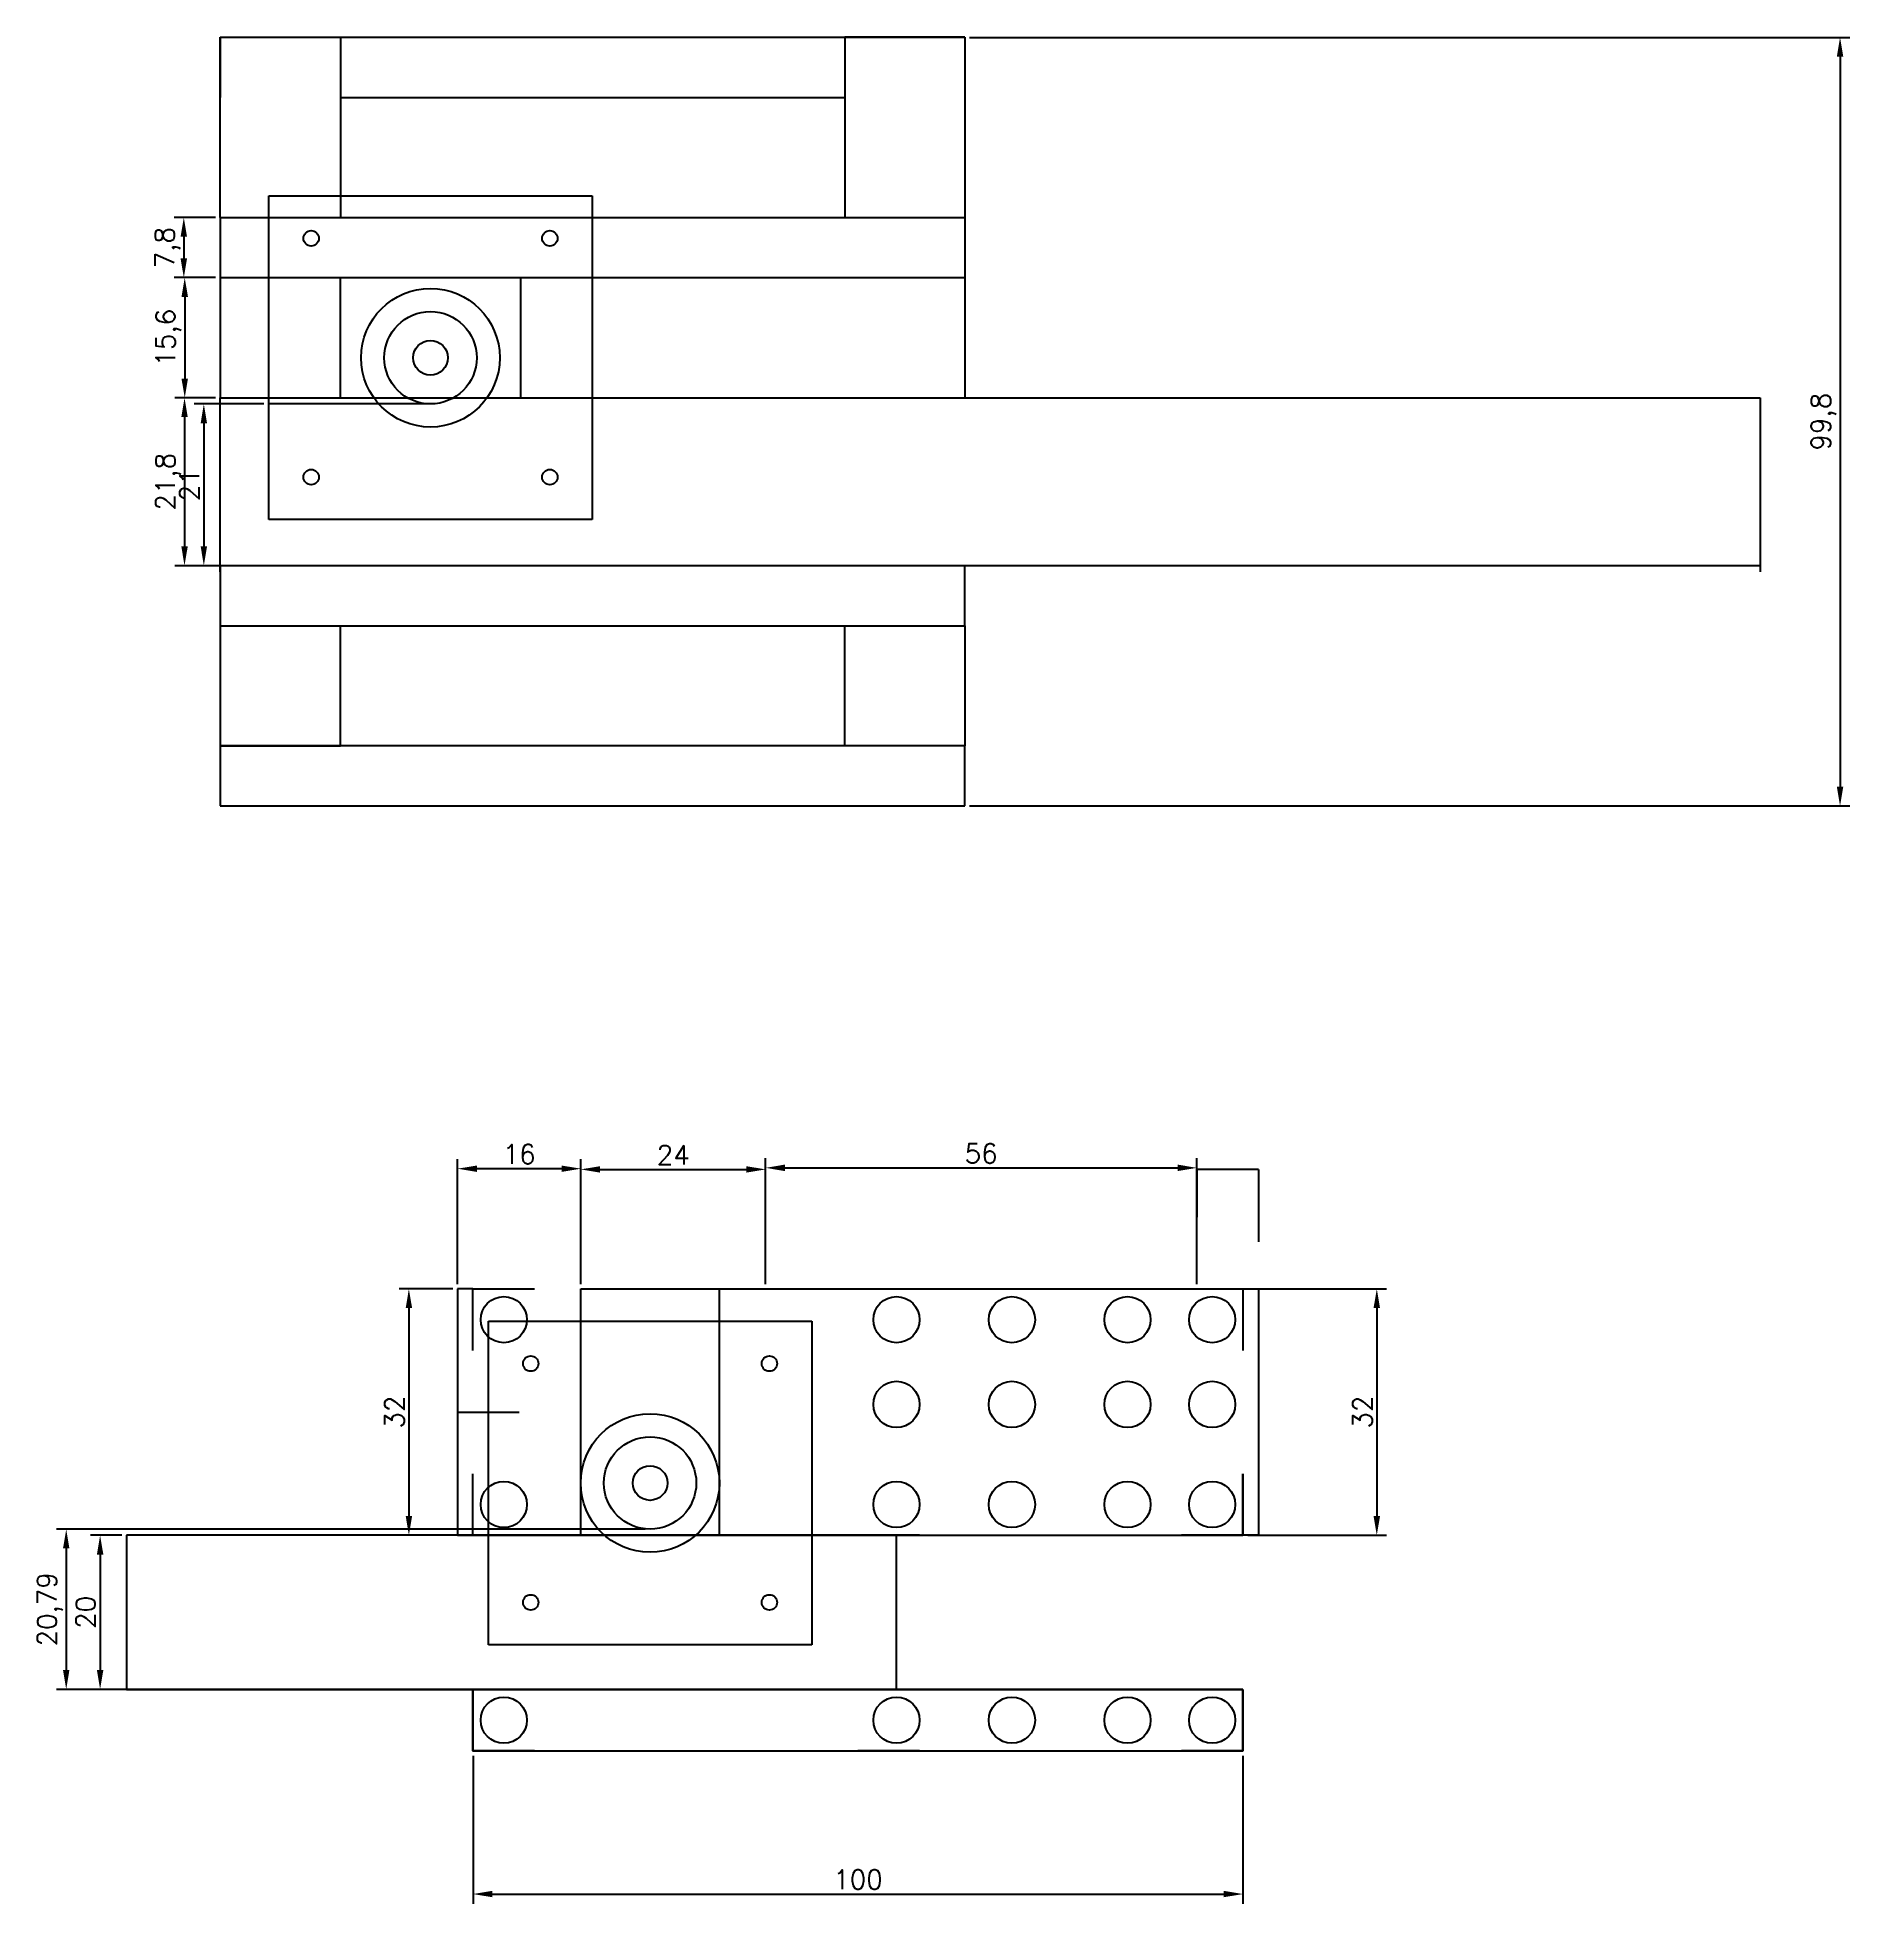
# Model space of a CAD drawing. Header units: millimetres. Extents: x 497 to 1115, y -302 to 166.
# Drawn here: x 497.4 to 732.8, y -76.3 to 166 of the extents above.
import ezdxf

# ---------------------------------------------------------------- set-up
doc = ezdxf.new("R2010")
doc.units = ezdxf.units.MM
for name, color, linetype in [('brown', 34, 'Continuous'), ('Cotas', 1, 'Continuous'), ('Modelo - Frontal', 7, 'Continuous'), ('orange', 40, 'Continuous'), ('red', 1, 'Continuous'), ('Referencia', 3, 'Continuous'), ('Texto', 6, 'Continuous')]:
    doc.layers.add(name, color=color, linetype=linetype)
doc.styles.get("Standard").update_dxf_attribs({"font": 'simplex.shx'})
doc.dimstyles.new('ISO-25', dxfattribs={"dimtxt": 2.5, "dimasz": 2.5, "dimexe": 1.25, "dimexo": 0.625, "dimtad": 1, "dimtxsty": 'Standard', "dimcen": 2.5, "dimadec": 0, "dimazin": 0, "dimtfac": 1, "dimtmove": 0, "dimatfit": 3, "dimfxl": 1, "dimarcsym": 0})

# ---------------------------------------------------------------- blocks, each defined once
blk = doc.blocks.new('*D89')
at = {"layer": 'Defpoints', "color": 0, "transparency": 16777216}
for p in [(553.98, -56.51), (653.98, -56.51), (653.98, -75.09)]:
    blk.add_point(p, dxfattribs=at)
at = {"layer": 'Modelo - Frontal', "color": 0, "lineweight": -2, "transparency": 16777216}
for p, q in [((553.98, -57.14), (553.98, -76.34)), ((653.98, -57.14), (653.98, -76.34)), ((556.48, -75.09), (651.48, -75.09))]:
    blk.add_line(p, q, dxfattribs=at)
at = {"layer": 'Modelo - Frontal', "color": 0, "transparency": 16777216}
for points in [[(556.48, -74.67), (556.48, -75.5), (553.98, -75.09)], [(651.48, -74.67), (651.48, -75.5), (653.98, -75.09)]]:
    blk.add_solid(points, dxfattribs=at)
at = {"layer": 'Modelo - Frontal', "color": 0, "transparency": 16777216, "insert": (603.98, -73.21), "char_height": 2.5, "attachment_point": 5}
blk.add_mtext('100', dxfattribs=at)
blk = doc.blocks.new('*D90')
at = {"layer": 'Defpoints', "color": 0, "transparency": 16777216}
for p in [(653.98, 3.49), (653.98, -28.51), (671.36, -28.51)]:
    blk.add_point(p, dxfattribs=at)
at = {"layer": 'Referencia', "color": 0, "lineweight": -2, "transparency": 16777216}
for p, q in [((654.6, 3.49), (672.61, 3.49)), ((671.36, 0.99), (671.36, -26.01)), ((654.6, -28.51), (672.61, -28.51))]:
    blk.add_line(p, q, dxfattribs=at)
at = {"layer": 'Referencia', "color": 0, "transparency": 16777216}
for points in [[(670.94, 0.99), (671.78, 0.99), (671.36, 3.49)], [(670.94, -26.01), (671.78, -26.01), (671.36, -28.51)]]:
    blk.add_solid(points, dxfattribs=at)
at = {"layer": 'Referencia', "color": 0, "transparency": 16777216, "insert": (669.49, -12.51), "char_height": 2.5, "attachment_point": 5, "rotation": 90}
blk.add_mtext('32', dxfattribs=at)
blk = doc.blocks.new('*D91')
at = {"layer": 'Defpoints', "color": 0, "transparency": 16777216}
for p in [(551.98, 19.09), (551.98, 3.49), (567.98, 3.49)]:
    blk.add_point(p, dxfattribs=at)
at = {"layer": 'Referencia', "color": 0, "lineweight": -2, "transparency": 16777216}
for p, q in [((551.98, 4.11), (551.98, 20.34)), ((567.98, 4.11), (567.98, 20.34)), ((565.48, 19.09), (554.48, 19.09))]:
    blk.add_line(p, q, dxfattribs=at)
at = {"layer": 'Referencia', "color": 0, "transparency": 16777216}
for points in [[(554.48, 19.5), (554.48, 18.67), (551.98, 19.09)], [(565.48, 19.5), (565.48, 18.67), (567.98, 19.09)]]:
    blk.add_solid(points, dxfattribs=at)
at = {"layer": 'Referencia', "color": 0, "transparency": 16777216, "insert": (559.98, 20.96), "char_height": 2.5, "attachment_point": 5}
blk.add_mtext('16', dxfattribs=at)
blk = doc.blocks.new('*D92')
at = {"layer": 'Defpoints', "color": 0, "transparency": 16777216}
for p in [(591.98, 19), (567.98, 3.49), (591.98, 3.49)]:
    blk.add_point(p, dxfattribs=at)
at = {"layer": 'Referencia', "color": 0, "lineweight": -2, "transparency": 16777216}
for p, q in [((567.98, 4.11), (567.98, 20.25)), ((591.98, 4.11), (591.98, 20.25)), ((570.48, 19), (589.48, 19))]:
    blk.add_line(p, q, dxfattribs=at)
at = {"layer": 'Referencia', "color": 0, "transparency": 16777216}
for points in [[(570.48, 19.41), (570.48, 18.58), (567.98, 19)], [(589.48, 19.41), (589.48, 18.58), (591.98, 19)]]:
    blk.add_solid(points, dxfattribs=at)
at = {"layer": 'Referencia', "color": 0, "transparency": 16777216, "insert": (579.98, 20.87), "char_height": 2.5, "attachment_point": 5}
blk.add_mtext('24', dxfattribs=at)
blk = doc.blocks.new('*D93')
at = {"layer": 'Defpoints', "color": 0, "transparency": 16777216}
for p in [(647.98, 19.2), (591.98, 3.49), (647.98, 3.49)]:
    blk.add_point(p, dxfattribs=at)
at = {"layer": 'Referencia', "color": 0, "lineweight": -2, "transparency": 16777216}
for p, q in [((591.98, 4.11), (591.98, 20.45)), ((647.98, 4.11), (647.98, 20.45)), ((594.48, 19.2), (645.48, 19.2))]:
    blk.add_line(p, q, dxfattribs=at)
at = {"layer": 'Referencia', "color": 0, "transparency": 16777216}
for points in [[(594.48, 19.62), (594.48, 18.78), (591.98, 19.2)], [(645.48, 19.62), (645.48, 18.78), (647.98, 19.2)]]:
    blk.add_solid(points, dxfattribs=at)
at = {"layer": 'Referencia', "color": 0, "transparency": 16777216, "insert": (619.98, 21.07), "char_height": 2.5, "attachment_point": 5}
blk.add_mtext('56', dxfattribs=at)
blk = doc.blocks.new('*D94')
at = {"layer": 'Defpoints', "color": 0, "transparency": 16777216}
for p in [(551.98, 3.49), (545.65, -28.51), (551.98, -28.51)]:
    blk.add_point(p, dxfattribs=at)
at = {"layer": 'Referencia', "color": 0, "lineweight": -2, "transparency": 16777216}
for p, q in [((551.35, 3.49), (544.4, 3.49)), ((545.65, 0.99), (545.65, -26.01)), ((551.35, -28.51), (544.4, -28.51))]:
    blk.add_line(p, q, dxfattribs=at)
at = {"layer": 'Referencia', "color": 0, "transparency": 16777216}
for points in [[(545.24, 0.99), (546.07, 0.99), (545.65, 3.49)], [(545.24, -26.01), (546.07, -26.01), (545.65, -28.51)]]:
    blk.add_solid(points, dxfattribs=at)
at = {"layer": 'Referencia', "color": 0, "transparency": 16777216, "insert": (543.78, -12.51), "char_height": 2.5, "attachment_point": 5, "rotation": 90}
blk.add_mtext('32', dxfattribs=at)
blk = doc.blocks.new('*D96')
at = {"color": 0, "lineweight": -2, "transparency": 16777216}
for p, q in [((508.35, -28.51), (504.3, -28.51)), ((505.55, -31.01), (505.55, -46.01)), ((508.35, -48.51), (504.3, -48.51))]:
    blk.add_line(p, q, dxfattribs=at)
at = {"color": 0, "transparency": 16777216}
for points in [[(505.13, -31.01), (505.97, -31.01), (505.55, -28.51)], [(505.13, -46.01), (505.97, -46.01), (505.55, -48.51)]]:
    blk.add_solid(points, dxfattribs=at)
at = {"layer": 'Defpoints', "color": 0, "transparency": 16777216}
for p in [(508.98, -28.51), (505.55, -48.51), (508.98, -48.51)]:
    blk.add_point(p, dxfattribs=at)
at = {"color": 0, "transparency": 16777216, "insert": (503.67, -38.51), "char_height": 2.5, "attachment_point": 5, "rotation": 90}
blk.add_mtext('20', dxfattribs=at)
blk = doc.blocks.new('*D97')
at = {"color": 0, "lineweight": -2, "transparency": 16777216}
for p, q in [((576.35, -27.72), (499.9, -27.72)), ((501.15, -30.22), (501.15, -46.01)), ((576.35, -48.51), (499.9, -48.51))]:
    blk.add_line(p, q, dxfattribs=at)
at = {"color": 0, "transparency": 16777216}
for points in [[(500.73, -30.22), (501.56, -30.22), (501.15, -27.72)], [(500.73, -46.01), (501.56, -46.01), (501.15, -48.51)]]:
    blk.add_solid(points, dxfattribs=at)
at = {"layer": 'Defpoints', "color": 0, "transparency": 16777216}
for p in [(576.98, -27.72), (501.15, -48.51), (576.98, -48.51)]:
    blk.add_point(p, dxfattribs=at)
at = {"color": 0, "transparency": 16777216, "insert": (499.03, -38.12), "char_height": 2.5, "attachment_point": 5, "rotation": 90}
blk.add_mtext('20,79', dxfattribs=at)
blk = doc.blocks.new('*D112')
at = {"color": 0, "lineweight": -2, "transparency": 16777216}
for p, q in [((520.53, 134.78), (515.29, 134.78)), ((516.54, 132.28), (516.54, 121.68)), ((520.53, 119.18), (515.29, 119.18))]:
    blk.add_line(p, q, dxfattribs=at)
at = {"color": 0, "transparency": 16777216}
for points in [[(516.12, 132.28), (516.96, 132.28), (516.54, 134.78)], [(516.12, 121.68), (516.96, 121.68), (516.54, 119.18)]]:
    blk.add_solid(points, dxfattribs=at)
at = {"layer": 'Defpoints', "color": 0, "transparency": 16777216}
for p in [(521.16, 134.78), (516.54, 119.18), (521.16, 119.18)]:
    blk.add_point(p, dxfattribs=at)
at = {"color": 0, "transparency": 16777216, "insert": (514.43, 126.98), "char_height": 2.5, "attachment_point": 5, "rotation": 90}
blk.add_mtext('15,6', dxfattribs=at)
blk = doc.blocks.new('*D114')
at = {"color": 0, "lineweight": -2, "transparency": 16777216}
for p, q in [((520.53, 142.58), (515.17, 142.58)), ((516.42, 140.08), (516.42, 137.28)), ((520.53, 134.78), (515.17, 134.78))]:
    blk.add_line(p, q, dxfattribs=at)
at = {"color": 0, "transparency": 16777216}
for points in [[(516, 140.08), (516.84, 140.08), (516.42, 142.58)], [(516, 137.28), (516.84, 137.28), (516.42, 134.78)]]:
    blk.add_solid(points, dxfattribs=at)
at = {"layer": 'Defpoints', "color": 0, "transparency": 16777216}
for p in [(521.16, 142.58), (516.42, 134.78), (521.16, 134.78)]:
    blk.add_point(p, dxfattribs=at)
at = {"color": 0, "transparency": 16777216, "insert": (514.31, 138.68), "char_height": 2.5, "attachment_point": 5, "rotation": 90}
blk.add_mtext('7,8', dxfattribs=at)
blk = doc.blocks.new('*D118')
at = {"color": 0, "lineweight": -2, "transparency": 16777216}
for p, q in [((618.48, 165.98), (732.78, 165.98)), ((731.53, 163.48), (731.53, 68.68)), ((618.48, 66.18), (732.78, 66.18))]:
    blk.add_line(p, q, dxfattribs=at)
at = {"color": 0, "transparency": 16777216}
for points in [[(731.11, 163.48), (731.94, 163.48), (731.53, 165.98)], [(731.11, 68.68), (731.94, 68.68), (731.53, 66.18)]]:
    blk.add_solid(points, dxfattribs=at)
at = {"layer": 'Defpoints', "color": 0, "transparency": 16777216}
for p in [(617.86, 165.98), (617.86, 66.18), (731.53, 66.18)]:
    blk.add_point(p, dxfattribs=at)
at = {"color": 0, "transparency": 16777216, "insert": (729.41, 116.08), "char_height": 2.5, "attachment_point": 5, "rotation": 90}
blk.add_mtext('99,8', dxfattribs=at)
blk = doc.blocks.new('*D119')
at = {"layer": 'Defpoints', "color": 0, "transparency": 16777216}
for p in [(521.16, 119.18), (516.51, 97.38), (521.16, 97.38)]:
    blk.add_point(p, dxfattribs=at)
at = {"layer": 'orange', "color": 0, "lineweight": -2, "transparency": 16777216}
for p, q in [((520.53, 119.18), (515.26, 119.18)), ((516.51, 116.68), (516.51, 99.88)), ((520.53, 97.38), (515.26, 97.38))]:
    blk.add_line(p, q, dxfattribs=at)
at = {"layer": 'orange', "color": 0, "transparency": 16777216}
for points in [[(516.1, 116.68), (516.93, 116.68), (516.51, 119.18)], [(516.1, 99.88), (516.93, 99.88), (516.51, 97.38)]]:
    blk.add_solid(points, dxfattribs=at)
at = {"layer": 'orange', "color": 0, "transparency": 16777216, "insert": (514.4, 108.28), "char_height": 2.5, "attachment_point": 5, "rotation": 90}
blk.add_mtext('21,8', dxfattribs=at)
blk = doc.blocks.new('*D120')
at = {"layer": 'Defpoints', "color": 0, "transparency": 16777216}
for p in [(527.46, 118.38), (519.02, 97.38), (527.46, 97.38)]:
    blk.add_point(p, dxfattribs=at)
at = {"layer": 'orange', "color": 0, "lineweight": -2, "transparency": 16777216}
for p, q in [((526.83, 118.38), (517.77, 118.38)), ((519.02, 115.88), (519.02, 99.88)), ((526.83, 97.38), (517.77, 97.38))]:
    blk.add_line(p, q, dxfattribs=at)
at = {"layer": 'orange', "color": 0, "transparency": 16777216}
for points in [[(518.61, 115.88), (519.44, 115.88), (519.02, 118.38)], [(518.61, 99.88), (519.44, 99.88), (519.02, 97.38)]]:
    blk.add_solid(points, dxfattribs=at)
at = {"layer": 'orange', "color": 0, "transparency": 16777216, "insert": (517.15, 107.88), "char_height": 2.5, "attachment_point": 5, "rotation": 90}
blk.add_mtext('21', dxfattribs=at)

msp = doc.modelspace()

# ---------------------------------------------------------------- linework, layer by layer
for p, q in [((521.155, 142.581), (521.155, 165.981)), ((521.155, 165.981), (617.855, 165.981)), ((521.155, 165.981), (536.755, 165.981)), ((521.155, 165.981), (521.155, 158.181)), ((521.155, 165.981), (528.955, 165.981)), ((536.755, 165.981), (536.755, 142.581)), ((617.855, 165.981), (602.255, 165.981)), ((602.255, 165.981), (602.255, 142.581)), ((617.855, 165.981), (617.855, 142.581)), ((536.755, 158.181), (602.255, 158.181)), ((521.155, 142.581), (617.855, 142.581)), ((521.155, 142.581), (521.155, 134.781)), ((617.855, 142.581), (617.855, 119.181)), ((521.155, 134.781), (617.855, 134.781)), ((521.155, 134.781), (521.155, 119.181)), ((536.755, 119.181), (536.755, 134.781)), ((536.755, 134.781), (560.155, 134.781)), ((560.155, 134.781), (560.155, 119.181)), ((521.155, 119.181), (536.755, 119.181)), ((560.155, 119.181), (617.855, 119.181)), ((521.155, 97.381), (521.155, 89.581)), ((617.855, 97.381), (521.155, 97.381)), ((617.855, 89.581), (617.855, 97.381)), ((521.155, 89.581), (617.855, 89.581)), ((521.155, 89.581), (521.155, 73.981)), ((536.755, 73.981), (536.755, 89.581)), ((602.255, 73.981), (602.255, 89.581)), ((617.855, 89.581), (617.855, 73.981)), ((521.155, 73.981), (536.755, 73.981)), ((521.155, 73.981), (521.155, 66.181)), ((617.855, 73.981), (521.155, 73.981)), ((617.855, 73.981), (602.255, 73.981)), ((617.855, 66.181), (617.855, 73.981)), ((521.155, 66.181), (617.855, 66.181))]:
    msp.add_line(p, q)
at = {"layer": 'brown'}
for p, q in [((521.155, 119.181), (721.155, 119.181)), ((721.155, 97.381), (521.155, 97.381))]:
    msp.add_line(p, q, dxfattribs=at)
at = {"layer": 'Cotas'}
for p, q in [((608.975, -28.513), (508.975, -28.513)), ((508.975, -28.513), (508.975, -48.513)), ((608.975, -48.513), (608.975, -28.513)), ((508.975, -48.513), (608.975, -48.513))]:
    msp.add_line(p, q, dxfattribs=at)
at = {"layer": 'Modelo - Frontal'}
for p, q in [((553.975, -4.513), (553.975, 3.487)), ((553.975, 3.487), (561.975, 3.487)), ((553.975, -4.513), (553.975, 3.487)), ((645.975, 3.487), (653.975, 3.487)), ((653.975, 3.487), (653.975, -4.513)), ((553.975, -28.513), (553.975, -20.513)), ((553.975, -28.513), (553.975, -20.513)), ((653.975, -28.513), (653.975, -20.513)), ((653.975, -20.513), (653.975, -28.513)), ((553.975, -28.513), (653.975, -28.513)), ((561.975, -28.513), (553.975, -28.513)), ((591.975, -28.513), (573.975, -28.513)), ((611.975, -28.513), (603.975, -28.513)), ((653.975, -28.513), (645.975, -28.513)), ((553.975, -56.513), (553.975, -48.513)), ((553.975, -48.513), (653.975, -48.513)), ((553.975, -48.513), (561.975, -48.513)), ((553.975, -56.513), (553.975, -48.513)), ((603.975, -48.513), (611.975, -48.513)), ((645.975, -48.513), (653.975, -48.513)), ((653.975, -48.513), (653.975, -56.513)), ((561.975, -56.513), (553.975, -56.513)), ((611.975, -56.513), (603.975, -56.513)), ((653.975, -56.513), (645.975, -56.513))]:
    msp.add_line(p, q, dxfattribs=at)
at = {"layer": 'orange'}
for p, q in [((527.455, 103.381), (527.455, 145.381)), ((527.455, 145.381), (569.455, 145.381)), ((569.455, 145.381), (569.455, 103.381)), ((548.455, 118.381), (527.455, 118.381)), ((569.455, 103.381), (527.455, 103.381)), ((555.975, -42.72), (555.975, -0.72)), ((555.975, -0.72), (597.975, -0.72)), ((597.975, -0.72), (597.975, -42.72)), ((597.975, -42.72), (555.975, -42.72))]:
    msp.add_line(p, q, dxfattribs=at)
for centre, radius in [((532.955, 139.881), 1), ((563.955, 139.881), 1), ((548.455, 124.381), 9), ((548.455, 124.381), 6), ((548.455, 124.381), 2.25), ((532.955, 108.881), 1), ((563.955, 108.881), 1), ((561.475, -6.22), 1), ((592.475, -6.22), 1), ((576.975, -21.72), 6), ((576.975, -21.72), 2.25), ((561.475, -37.22), 1), ((592.475, -37.22), 1)]:
    msp.add_circle(centre, radius, dxfattribs=at)
at = {"layer": 'red'}
for p, q in [((521.155, 96.581), (521.155, 119.181)), ((721.155, 119.181), (721.155, 96.581))]:
    msp.add_line(p, q, dxfattribs=at)
at = {"layer": 'Referencia'}
for p, q in [((655.975, 18.998), (647.975, 18.998)), ((647.975, 18.998), (647.975, 12.787)), ((655.975, 18.998), (655.975, 9.582)), ((553.975, 3.487), (551.975, 3.487)), ((551.975, 3.487), (551.975, -28.513)), ((567.975, -28.513), (567.975, 3.487)), ((567.975, 3.487), (591.975, 3.487)), ((585.975, -28.513), (585.975, 3.487)), ((585.975, 3.487), (649.975, 3.487)), ((653.975, 3.487), (655.975, 3.487)), ((655.975, 3.487), (655.975, -28.513)), ((551.975, -12.513), (559.975, -12.513)), ((551.975, -28.513), (553.975, -28.513)), ((655.975, -28.513), (653.975, -28.513))]:
    msp.add_line(p, q, dxfattribs=at)
msp.add_lwpolyline([(653.975, -48.513), (553.975, -48.513), (553.975, -56.513), (653.975, -56.513)], close=True, dxfattribs=at)
for centre in [(557.975, -0.513), (608.975, -0.513), (623.975, -0.513), (638.975, -0.513), (649.975, -0.513), (608.975, -11.513), (623.975, -11.513), (638.975, -11.513), (649.975, -11.513), (557.975, -24.513), (608.975, -24.513), (623.975, -24.513), (638.975, -24.513), (649.975, -24.513), (557.975, -52.513), (608.975, -52.513), (623.975, -52.513), (638.975, -52.513), (649.975, -52.513)]:
    msp.add_circle(centre, 3, dxfattribs=at)
at = {"layer": 'Texto'}
msp.add_circle((576.975, -21.72), 9, dxfattribs=at)

# ---------------------------------------------------------------- dimensions: what is measured, and where the dimension line sits
for base, p1, p2, picture, middle in [((731.527, 66.181), (617.855, 165.981), (617.855, 66.181), '*D118', (729.414, 116.081)), ((516.421, 134.781), (521.155, 142.581), (521.155, 134.781), '*D114', (514.308, 138.681)), ((516.54, 119.181), (521.155, 134.781), (521.155, 119.181), '*D112', (514.427, 126.981)), ((501.147, -48.513), (576.975, -27.72), (576.975, -48.513), '*D97', (499.034, -38.116)), ((505.55, -48.513), (508.975, -28.513), (508.975, -48.513), '*D96', (503.675, -38.513))]:
    dim = msp.add_linear_dim(base=base, p1=p1, p2=p2, angle=90, dimstyle='ISO-25')
    dim.commit()
    dim.dimension.update_dxf_attribs({"geometry": picture, "text_midpoint": middle})
at = {"layer": 'Modelo - Frontal'}
dim = msp.add_linear_dim(base=(653.975, -75.088), p1=(553.975, -56.513), p2=(653.975, -56.513), dimstyle='ISO-25', dxfattribs=at)
dim.commit()
dim.dimension.update_dxf_attribs({"geometry": '*D89', "text_midpoint": (603.975, -73.213)})
at = {"layer": 'orange'}
for base, p1, p2, picture, middle in [((516.513, 97.381), (521.155, 119.181), (521.155, 97.381), '*D119', (514.399, 108.281)), ((519.024, 97.381), (527.455, 118.381), (527.455, 97.381), '*D120', (517.149, 107.881))]:
    dim = msp.add_linear_dim(base=base, p1=p1, p2=p2, angle=90, dimstyle='ISO-25', dxfattribs=at)
    dim.commit()
    dim.dimension.update_dxf_attribs({"geometry": picture, "text_midpoint": middle})
at = {"layer": 'Referencia'}
for base, p2, picture, middle in [((551.975, 19.086), (551.975, 3.487), '*D91', (559.975, 20.961)), ((591.975, 18.998), (591.975, 3.487), '*D92', (579.975, 20.873))]:
    dim = msp.add_linear_dim(base=base, p1=(567.975, 3.487), p2=p2, dimstyle='ISO-25', dxfattribs=at)
    dim.commit()
    dim.dimension.update_dxf_attribs({"geometry": picture, "text_midpoint": middle})
dim = msp.add_linear_dim(base=(647.975, 19.198), p1=(591.975, 3.487), p2=(647.975, 3.487), dimstyle='ISO-25', dxfattribs=at)
dim.commit()
dim.dimension.update_dxf_attribs({"geometry": '*D93', "text_midpoint": (619.975, 19.198), "dimtype": 160})
for base, p1, p2, picture, middle in [((545.654, -28.513), (551.975, 3.487), (551.975, -28.513), '*D94', (543.779, -12.513)), ((671.362, -28.513), (653.975, 3.487), (653.975, -28.513), '*D90', (669.487, -12.513))]:
    dim = msp.add_linear_dim(base=base, p1=p1, p2=p2, angle=90, dimstyle='ISO-25', dxfattribs=at)
    dim.commit()
    dim.dimension.update_dxf_attribs({"geometry": picture, "text_midpoint": middle})

doc.saveas('drawing.dxf')
